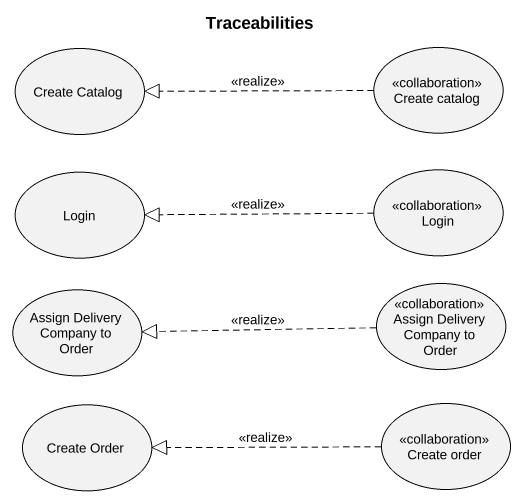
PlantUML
@startuml
title Traceabilities
usecase "Create Catalog" as Create_Catalog
usecase "Create catalog" as Create_catalog <<collaboration>>
usecase Login
usecase "Login" as Login_2 <<collaboration>>
usecase "Assign Delivery Company to Order" as Assign_Delivery_Company_to
usecase "Assign Delivery Company to Order" as Assign_Delivery_Company_to_2 <<collaboration>>
usecase "Create Order" as Create_Order
usecase "Create order" as Create_order <<collaboration>>
Create_catalog .left.|> Create_Catalog : <<realize>>
Login_2 .left.|> Login : <<realize>>
Assign_Delivery_Company_to_2 .left.|> Assign_Delivery_Company_to : <<realize>>
Create_order .left.|> Create_Order : <<realize>>
@enduml
